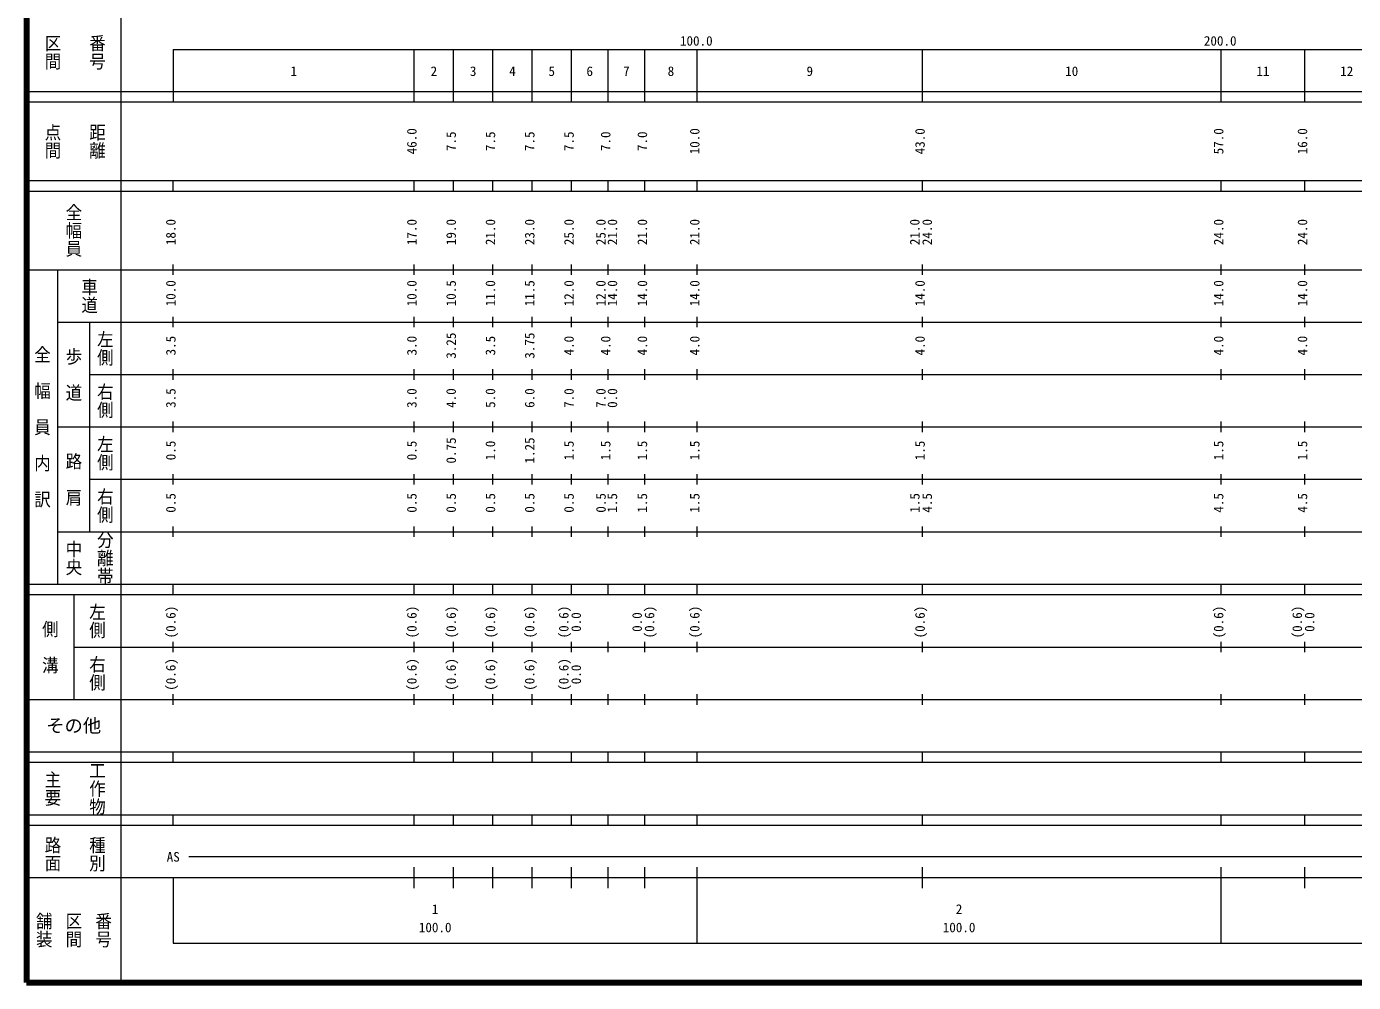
# Model space of a CAD drawing. Units: millimetres on the paper, enlarged 1000 times. Extents: x 40000 to 680000, y 20000 to 380000.
# Drawn here: x 40000 to 293280, y 20000 to 202388 of the extents above; entities that cross this region are included whole.
import ezdxf
from ezdxf.enums import TextEntityAlignment as Align

# ---------------------------------------------------------------- set-up
doc = ezdxf.new("R2010")
doc.units = ezdxf.units.MM
doc.header["$LTSCALE"] = 1000
doc.layers.add('M-TTL', color=2, linetype='Continuous', lineweight=140)
doc.layers.add('M-TTL-BAND', color=7, linetype='Continuous', lineweight=13)
doc.styles.add('@ＭＳ ゴシック', font='')
doc.styles.add('ＭＳ ゴシック', font='')
doc.styles.get('@ＭＳ ゴシック').set_extended_font_data('@MS Gothic')
doc.styles.get('ＭＳ ゴシック').set_extended_font_data('MS Gothic')

msp = doc.modelspace()

# ---------------------------------------------------------------- linework, layer by layer
at = {"layer": 'M-TTL'}
for p, q in [((40000, 380000), (40000, 20000)), ((40000, 20000), (680000, 20000))]:
    msp.add_line(p, q, dxfattribs=at)
at = {"layer": 'M-TTL-BAND'}
for p, q in [((58000, 370000), (58000, 20000)), ((68000, 198000), (579000, 198000)), ((68000, 198000), (68000, 188000)), ((114000, 188000), (114000, 198000)), ((121500, 188000), (121500, 198000)), ((129000, 188000), (129000, 198000)), ((136500, 188000), (136500, 198000)), ((144000, 188000), (144000, 198000)), ((151000, 188000), (151000, 198000)), ((158000, 188000), (158000, 198000)), ((168000, 188000), (168000, 198000)), ((211000, 188000), (211000, 198000)), ((268000, 188000), (268000, 198000)), ((284000, 188000), (284000, 198000)), ((40000, 190000), (579000, 190000)), ((40000, 188000), (579000, 188000)), ((40000, 173000), (579000, 173000)), ((68000, 171000), (68000, 173000)), ((114000, 171000), (114000, 173000)), ((121500, 171000), (121500, 173000)), ((129000, 171000), (129000, 173000)), ((136500, 171000), (136500, 173000)), ((144000, 171000), (144000, 173000)), ((151000, 171000), (151000, 173000)), ((158000, 171000), (158000, 173000)), ((168000, 171000), (168000, 173000)), ((211000, 171000), (211000, 173000)), ((268000, 171000), (268000, 173000)), ((284000, 171000), (284000, 173000)), ((40000, 171000), (579000, 171000)), ((40000, 156000), (579000, 156000)), ((46000, 96000), (46000, 156000)), ((68000, 155000), (68000, 157000)), ((114000, 155000), (114000, 157000)), ((121500, 155000), (121500, 157000)), ((129000, 155000), (129000, 157000)), ((136500, 155000), (136500, 157000)), ((144000, 155000), (144000, 157000)), ((151000, 155000), (151000, 157000)), ((158000, 155000), (158000, 157000)), ((168000, 155000), (168000, 157000)), ((211000, 155000), (211000, 157000)), ((268000, 155000), (268000, 157000)), ((284000, 155000), (284000, 157000)), ((68000, 145000), (68000, 147000)), ((114000, 145000), (114000, 147000)), ((121500, 145000), (121500, 147000)), ((129000, 145000), (129000, 147000)), ((136500, 145000), (136500, 147000)), ((144000, 145000), (144000, 147000)), ((151000, 145000), (151000, 147000)), ((158000, 145000), (158000, 147000)), ((168000, 145000), (168000, 147000)), ((211000, 145000), (211000, 147000)), ((268000, 145000), (268000, 147000)), ((284000, 145000), (284000, 147000)), ((46000, 146000), (579000, 146000)), ((52000, 146000), (52000, 106000)), ((68000, 135000), (68000, 137000)), ((114000, 135000), (114000, 137000)), ((121500, 135000), (121500, 137000)), ((129000, 135000), (129000, 137000)), ((136500, 135000), (136500, 137000)), ((144000, 135000), (144000, 137000)), ((151000, 135000), (151000, 137000)), ((158000, 135000), (158000, 137000)), ((168000, 135000), (168000, 137000)), ((211000, 135000), (211000, 137000)), ((268000, 135000), (268000, 137000)), ((284000, 135000), (284000, 137000)), ((52000, 136000), (579000, 136000)), ((68000, 125000), (68000, 127000)), ((114000, 125000), (114000, 127000)), ((121500, 125000), (121500, 127000)), ((129000, 125000), (129000, 127000)), ((136500, 125000), (136500, 127000)), ((144000, 125000), (144000, 127000)), ((151000, 125000), (151000, 127000)), ((158000, 125000), (158000, 127000)), ((168000, 125000), (168000, 127000)), ((211000, 125000), (211000, 127000)), ((268000, 125000), (268000, 127000)), ((284000, 125000), (284000, 127000)), ((46000, 126000), (579000, 126000)), ((68000, 115000), (68000, 117000)), ((114000, 115000), (114000, 117000)), ((121500, 115000), (121500, 117000)), ((129000, 115000), (129000, 117000)), ((136500, 115000), (136500, 117000)), ((144000, 115000), (144000, 117000)), ((151000, 115000), (151000, 117000)), ((158000, 115000), (158000, 117000)), ((168000, 115000), (168000, 117000)), ((211000, 115000), (211000, 117000)), ((268000, 115000), (268000, 117000)), ((284000, 115000), (284000, 117000)), ((52000, 116000), (579000, 116000)), ((68000, 105000), (68000, 107000)), ((114000, 105000), (114000, 107000)), ((121500, 105000), (121500, 107000)), ((129000, 105000), (129000, 107000)), ((136500, 105000), (136500, 107000)), ((144000, 105000), (144000, 107000)), ((151000, 105000), (151000, 107000)), ((158000, 105000), (158000, 107000)), ((168000, 105000), (168000, 107000)), ((211000, 105000), (211000, 107000)), ((268000, 105000), (268000, 107000)), ((284000, 105000), (284000, 107000)), ((46000, 106000), (579000, 106000)), ((40000, 96000), (579000, 96000)), ((40000, 94000), (579000, 94000)), ((49000, 94000), (49000, 74000)), ((68000, 94000), (68000, 96000)), ((114000, 94000), (114000, 96000)), ((121500, 94000), (121500, 96000)), ((129000, 94000), (129000, 96000)), ((136500, 94000), (136500, 96000)), ((144000, 94000), (144000, 96000)), ((151000, 94000), (151000, 96000)), ((158000, 94000), (158000, 96000)), ((168000, 94000), (168000, 96000)), ((211000, 94000), (211000, 96000)), ((268000, 94000), (268000, 96000)), ((284000, 94000), (284000, 96000)), ((49000, 84000), (579000, 84000)), ((68000, 83000), (68000, 85000)), ((114000, 83000), (114000, 85000)), ((121500, 83000), (121500, 85000)), ((129000, 83000), (129000, 85000)), ((136500, 83000), (136500, 85000)), ((144000, 83000), (144000, 85000)), ((151000, 83000), (151000, 85000)), ((158000, 83000), (158000, 85000)), ((168000, 83000), (168000, 85000)), ((211000, 83000), (211000, 85000)), ((268000, 83000), (268000, 85000)), ((284000, 83000), (284000, 85000)), ((40000, 74000), (579000, 74000)), ((68000, 73000), (68000, 75000)), ((114000, 73000), (114000, 75000)), ((121500, 73000), (121500, 75000)), ((129000, 73000), (129000, 75000)), ((136500, 73000), (136500, 75000)), ((144000, 73000), (144000, 75000)), ((151000, 73000), (151000, 75000)), ((158000, 73000), (158000, 75000)), ((168000, 73000), (168000, 75000)), ((211000, 73000), (211000, 75000)), ((268000, 73000), (268000, 75000)), ((284000, 73000), (284000, 75000)), ((40000, 64000), (579000, 64000)), ((68000, 62000), (68000, 64000)), ((114000, 62000), (114000, 64000)), ((121500, 62000), (121500, 64000)), ((129000, 62000), (129000, 64000)), ((136500, 62000), (136500, 64000)), ((144000, 62000), (144000, 64000)), ((151000, 62000), (151000, 64000)), ((158000, 62000), (158000, 64000)), ((168000, 62000), (168000, 64000)), ((211000, 62000), (211000, 64000)), ((268000, 62000), (268000, 64000)), ((284000, 62000), (284000, 64000)), ((40000, 62000), (579000, 62000)), ((40000, 52000), (579000, 52000)), ((68000, 50000), (68000, 52000)), ((114000, 50000), (114000, 52000)), ((121500, 50000), (121500, 52000)), ((129000, 50000), (129000, 52000)), ((136500, 50000), (136500, 52000)), ((144000, 50000), (144000, 52000)), ((151000, 50000), (151000, 52000)), ((158000, 50000), (158000, 52000)), ((168000, 50000), (168000, 52000)), ((211000, 50000), (211000, 52000)), ((268000, 50000), (268000, 52000)), ((284000, 50000), (284000, 52000)), ((40000, 50000), (579000, 50000)), ((71000, 44000), (395000, 44000)), ((114000, 38000), (114000, 42000)), ((121500, 38000), (121500, 42000)), ((129000, 38000), (129000, 42000)), ((136500, 38000), (136500, 42000)), ((144000, 38000), (144000, 42000)), ((151000, 38000), (151000, 42000)), ((158000, 38000), (158000, 42000)), ((168000, 27500), (168000, 42000)), ((211000, 38000), (211000, 42000)), ((268000, 27500), (268000, 42000)), ((284000, 38000), (284000, 42000)), ((40000, 40000), (579000, 40000)), ((68000, 40000), (68000, 27500)), ((68000, 27500), (579000, 27500))]:
    msp.add_line(p, q, dxfattribs=at)

# ---------------------------------------------------------------- texts
at = {"layer": 'M-TTL-BAND', "style": '@ＭＳ ゴシック', "width": 1.1}
for s, p in [('区間', (45000, 197500)), ('番号', (53500, 197500)), ('点間', (45000, 180500)), ('距離', (53500, 180500)), ('全幅員', (49000, 163500)), ('車道', (52000, 151000)), ('左側', (55000, 141000)), ('全\u3000幅\u3000員\u3000内\u3000訳', (43000, 126000)), ('歩\u3000道', (49000, 136000)), ('右側', (55000, 131000)), ('左側', (55000, 121000)), ('路\u3000肩', (49000, 116000)), ('右側', (55000, 111000)), ('中央', (49000, 101000)), ('分離帯', (55000, 101000)), ('左側', (53500, 89000)), ('側\u3000溝', (44500, 84000)), ('右側', (53500, 79000)), ('工作物', (53500, 57000)), ('主要', (45000, 57000)), ('路面', (45000, 44500)), ('種別', (53500, 44500)), ('舗装', (43333, 30000)), ('区間', (49000, 30000)), ('番号', (54667, 30000))]:
    msp.add_text(s, height=2303, rotation=270, dxfattribs=at).set_placement(p, align=Align.MIDDLE_CENTER)
at = {"layer": 'M-TTL-BAND', "style": 'ＭＳ ゴシック'}
for s, p in [('100.0', (167844, 198195)), ('200.0', (267844, 198195)), ('1', (91000, 192405)), ('2', (117750, 192405)), ('3', (125250, 192405)), ('4', (132750, 192405)), ('5', (140250, 192405)), ('6', (147500, 192405)), ('7', (154500, 192405)), ('8', (163000, 192405)), ('9', (189500, 192405)), ('10', (239500, 192405)), ('11', (276000, 192405)), ('12', (292000, 192405)), ('AS', (68000, 42500)), ('1', (118000, 32523)), ('2', (218000, 32523)), ('100.0', (118000, 29033)), ('100.0', (218000, 29033))]:
    msp.add_text(s, height=1833, dxfattribs=at).set_placement(p, align=Align.BOTTOM_CENTER)
for s, p in [('46.0', (115000, 180500)), ('10.0', (169000, 180500)), ('43.0', (212000, 180500)), ('57.0', (269000, 180500)), ('16.0', (285000, 180500)), ('7.5', (122500, 180500)), ('7.5', (130000, 180500)), ('7.5', (137500, 180500)), ('7.5', (145000, 180500)), ('7.0', (152000, 180500)), ('7.0', (159000, 180500)), ('18.0', (69000, 163174)), ('17.0', (115000, 163174)), ('19.0', (122500, 163174)), ('21.0', (130000, 163174)), ('23.0', (137500, 163174)), ('25.0', (145000, 163174)), ('25.0', (151083, 163174)), ('21.0', (153287, 163174)), ('21.0', (159000, 163174)), ('21.0', (169000, 163174)), ('21.0', (211000, 163174)), ('24.0', (213370, 163174)), ('24.0', (269000, 163174)), ('24.0', (285000, 163174)), ('10.0', (69000, 151500)), ('10.0', (115000, 151500)), ('10.5', (122500, 151500)), ('11.0', (130000, 151500)), ('11.5', (137500, 151500)), ('12.0', (145000, 151500)), ('12.0', (151083, 151500)), ('14.0', (153287, 151500)), ('14.0', (159000, 151500)), ('14.0', (169000, 151500)), ('14.0', (212000, 151500)), ('14.0', (269000, 151500)), ('14.0', (285000, 151500)), ('3.5', (69000, 141500)), ('3.0', (115000, 141500)), ('3.25', (122500, 141500)), ('3.5', (130000, 141500)), ('3.75', (137500, 141500)), ('4.0', (145000, 141500)), ('4.0', (152000, 141500)), ('4.0', (159000, 141500)), ('4.0', (169000, 141500)), ('4.0', (212000, 141500)), ('4.0', (269000, 141500)), ('4.0', (285000, 141500)), ('3.5', (69000, 131500)), ('3.0', (115000, 131500)), ('4.0', (122500, 131500)), ('5.0', (130000, 131500)), ('6.0', (137500, 131500)), ('7.0', (145000, 131500)), ('7.0', (151083, 131500)), ('0.0', (153287, 131500)), ('0.5', (69000, 121500)), ('0.5', (115000, 121500)), ('0.75', (122500, 121500)), ('1.0', (130000, 121500)), ('1.25', (137500, 121500)), ('1.5', (145000, 121500)), ('1.5', (152000, 121500)), ('1.5', (159000, 121500)), ('1.5', (169000, 121500)), ('1.5', (212000, 121500)), ('1.5', (269000, 121500)), ('1.5', (285000, 121500)), ('0.5', (69000, 111500)), ('0.5', (115000, 111500)), ('0.5', (122500, 111500)), ('0.5', (130000, 111500)), ('0.5', (137500, 111500)), ('0.5', (145000, 111500)), ('0.5', (151104, 111500)), ('1.5', (153280, 111500)), ('1.5', (159000, 111500)), ('1.5', (169000, 111500)), ('1.5', (211000, 111500)), ('4.5', (213370, 111500)), ('4.5', (269000, 111500)), ('4.5', (285000, 111500)), ('(0.6)', (69000, 88764)), ('(0.6)', (115000, 88764)), ('(0.6)', (122500, 88764)), ('(0.6)', (130000, 88764)), ('(0.6)', (137500, 88764)), ('(0.6)', (144000, 88764)), ('(0.6)', (160370, 88764)), ('(0.6)', (169000, 88764)), ('(0.6)', (212000, 88764)), ('(0.6)', (269000, 88764)), ('(0.6)', (284000, 88764)), ('0.0', (146370, 88764)), ('0.0', (158000, 88764)), ('0.0', (286370, 88764)), ('(0.6)', (69000, 78764)), ('(0.6)', (115000, 78764)), ('(0.6)', (122500, 78764)), ('(0.6)', (130000, 78764)), ('(0.6)', (137500, 78764)), ('(0.6)', (144000, 78764)), ('0.0', (146370, 78764))]:
    msp.add_text(s, height=1833, rotation=90, dxfattribs=at).set_placement(p, align=Align.BOTTOM_CENTER)
msp.add_text('その他', height=2566, dxfattribs=at).set_placement((49000, 69000), align=Align.MIDDLE_CENTER)

doc.saveas('drawing.dxf')
